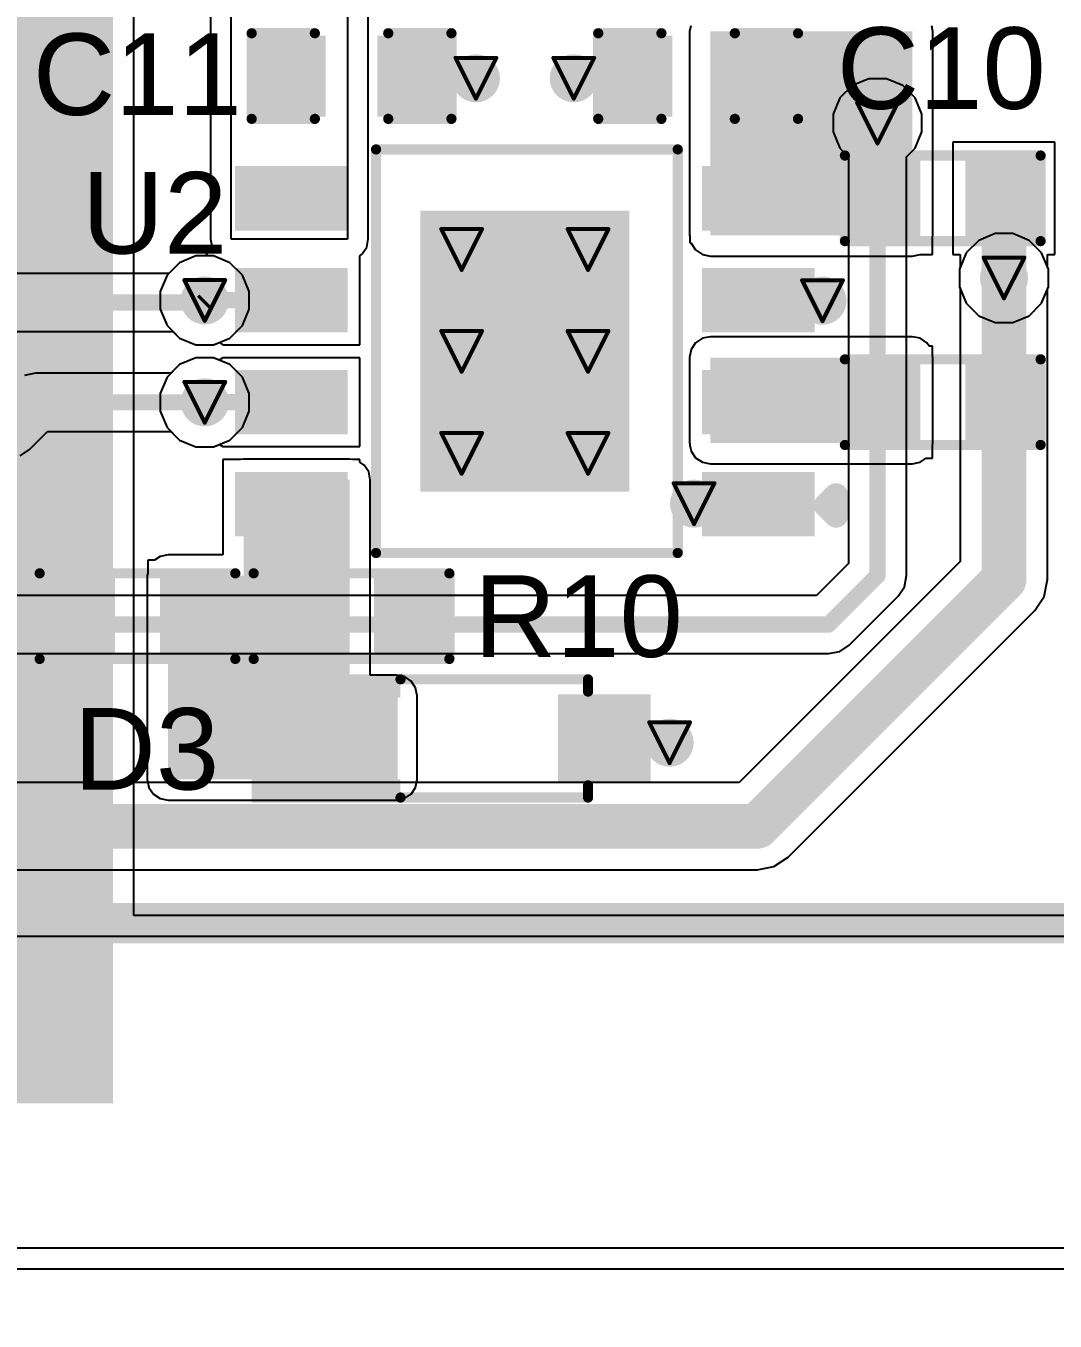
# Model space of a CAD drawing. Header units: inches. Extents: x -89 to 406, y -87 to 102.
# Drawn here: x -18.81 to -5.99, y -59.76 to -43.62 of the extents above; entities that cross this region are included whole.
import ezdxf

# ---------------------------------------------------------------- set-up
doc = ezdxf.new("R2010")
doc.units = ezdxf.units.IN
for name, color, linetype in [('Board_Outline', 56, 'Continuous'), ('Bottom Layer', 5, 'Continuous'), ('Drill Drawing', 1, 'Continuous'), ('Top Layer', 1, 'Continuous'), ('Top Overlay', 2, 'Continuous'), ('Top Paste', 8, 'Continuous'), ('Top Solder', 216, 'Continuous'), ('Via Holes', 16, 'Continuous')]:
    doc.layers.add(name, color=color, linetype=linetype)
doc.styles.add('Arial', font='', dxfattribs={"height": 0.2})
doc.styles.get('Arial').set_extended_font_data('Arial')

msp = doc.modelspace()

# ---------------------------------------------------------------- hatches: boundary and pattern name
at = {"layer": 'Bottom Layer'}
h = msp.add_hatch(color=5, dxfattribs=at)
edge = h.paths.add_edge_path()
edge.add_arc((-13.208, -44.2722), 0.2999994, 0, 360)
h = msp.add_hatch(color=5, dxfattribs=at)
edge = h.paths.add_edge_path()
edge.add_arc((-11.9888, -44.2722), 0.2999994, 0, 360)
h = msp.add_hatch(color=5, dxfattribs=at)
edge = h.paths.add_edge_path()
edge.add_arc((-8.2042, -44.831), 0.2999994, 0, 360)
h = msp.add_hatch(color=5, dxfattribs=at)
edge = h.paths.add_edge_path()
edge.add_arc((-13.3858, -46.4058), 0.2999994, 0, 360)
h = msp.add_hatch(color=5, dxfattribs=at)
edge = h.paths.add_edge_path()
edge.add_arc((-11.811, -46.4058), 0.2999994, 0, 360)
h = msp.add_hatch(color=5, dxfattribs=at)
edge = h.paths.add_edge_path()
edge.add_arc((-6.6294, -46.76139999999999), 0.2999994, 0, 360)
h = msp.add_hatch(color=5, dxfattribs=at)
edge = h.paths.add_edge_path()
edge.add_arc((-16.5862, -47.0408), 0.2999994, 0, 360)
h = msp.add_hatch(color=5, dxfattribs=at)
edge = h.paths.add_edge_path()
edge.add_arc((-8.889999999999999, -47.0432003), 0.2999994, 0, 360)
h = msp.add_hatch(color=5, dxfattribs=at)
edge = h.paths.add_edge_path()
edge.add_arc((-13.3858, -47.6758), 0.2999994, 0, 360)
h = msp.add_hatch(color=5, dxfattribs=at)
edge = h.paths.add_edge_path()
edge.add_arc((-11.811, -47.6758), 0.2999994, 0, 360)
h = msp.add_hatch(color=5, dxfattribs=at)
edge = h.paths.add_edge_path()
edge.add_arc((-16.5862, -48.31079999999999), 0.2999994, 0, 360)
h = msp.add_hatch(color=5, dxfattribs=at)
edge = h.paths.add_edge_path()
edge.add_arc((-13.3858, -48.9458), 0.2999994, 0, 360)
h = msp.add_hatch(color=5, dxfattribs=at)
edge = h.paths.add_edge_path()
edge.add_arc((-11.811, -48.9458), 0.2999994, 0, 360)
h = msp.add_hatch(color=5, dxfattribs=at)
edge = h.paths.add_edge_path()
edge.add_arc((-10.48979868, -49.5735991), 0.2999994, 0, 360)
h = msp.add_hatch(color=5, dxfattribs=at)
edge = h.paths.add_edge_path()
edge.add_arc((-10.795, -52.5526), 0.2999994, 0, 360)
at = {"layer": 'Top Layer'}
for points in [[(-20.0406, -57.04839999999999), (-17.7292, -57.04839999999999), (-17.7292, -38.78579999999999), (-20.0406, -38.78579999999999)], [(-10.287, -46.228), (-7.772399999999999, -46.228), (-7.772399999999999, -43.688), (-10.287, -43.688)], [(-15.9004, -44.68889969999999), (-15.9004, -43.7998997), (-15.1384, -43.7998997), (-15.1384, -44.68889969999999)], [(-14.3764, -44.68889969999999), (-14.3764, -43.7998997), (-13.6144, -43.7998997), (-13.6144, -44.68889969999999)], [(-10.8204, -43.7998997), (-10.8204, -44.68889969999999), (-11.5824, -44.68889969999999), (-11.5824, -43.7998997)], [(-9.296399999999998, -43.7998997), (-9.296399999999998, -44.68889969999999), (-10.0584, -44.68889969999999), (-10.0584, -43.7998997)], [(-8.5344, -46.21289969999999), (-8.5344, -45.3238997), (-7.772399999999999, -45.3238997), (-7.772399999999999, -46.21289969999999)], [(-7.010400000000001, -46.21289969999999), (-7.010400000000001, -45.3238997), (-6.248399999999999, -45.3238997), (-6.248399999999999, -46.21289969999999)], [(-14.90690059, -46.06839909999999), (-16.10690073, -46.06839909999999), (-16.10690073, -45.4684003), (-14.90690059, -45.4684003)], [(-9.08989927, -46.06839909999999), (-10.28989941, -46.06839909999999), (-10.28989941, -45.4684003), (-9.08989927, -45.4684003)], [(-11.39839986, -49.32340021), (-13.79840014, -49.32340021), (-13.79840014, -46.02339919), (-11.39839986, -46.02339919)], [(-14.90690059, -47.3383991), (-16.10690073, -47.3383991), (-16.10690073, -46.7384003), (-14.90690059, -46.7384003)], [(-9.08989927, -47.3383991), (-10.28989941, -47.3383991), (-10.28989941, -46.7384003), (-9.08989927, -46.7384003)], [(-10.287, -48.8188), (-7.772399999999999, -48.8188), (-7.772399999999999, -47.752), (-10.287, -47.752)], [(-8.5344, -48.7528997), (-8.5344, -47.8638997), (-7.772399999999999, -47.8638997), (-7.772399999999999, -48.7528997)], [(-7.010400000000001, -48.7528997), (-7.010400000000001, -47.8638997), (-6.248399999999999, -47.8638997), (-6.248399999999999, -48.7528997)], [(-14.90690059, -48.6083991), (-16.10690073, -48.6083991), (-16.10690073, -48.0084003), (-14.90690059, -48.0084003)], [(-9.08989927, -48.6083991), (-10.28989941, -48.6083991), (-10.28989941, -48.0084003), (-9.08989927, -48.0084003)], [(-14.90690059, -49.8783991), (-16.10690073, -49.8783991), (-16.10690073, -49.2784003), (-14.90690059, -49.2784003)], [(-16.1036, -53.0098), (-14.7828, -53.0098), (-14.7828, -49.276), (-16.1036, -49.276)], [(-9.08989927, -49.8783991), (-10.28989941, -49.8783991), (-10.28989941, -49.2784003), (-9.08989927, -49.2784003)], [(-17.0434, -53.0098), (-14.7828, -53.0098), (-14.7828, -50.4698), (-17.0434, -50.4698)], [(-17.8054, -50.5308997), (-17.8054, -51.41989969999999), (-18.5674, -51.41989969999999), (-18.5674, -50.5308997)], [(-16.2814, -50.5308997), (-16.2814, -51.41989969999999), (-17.0434, -51.41989969999999), (-17.0434, -50.5308997)], [(-15.9004, -51.41989969999999), (-15.9004, -50.5308997), (-15.1384, -50.5308997), (-15.1384, -51.41989969999999)], [(-14.3764, -51.41989969999999), (-14.3764, -50.5308997), (-13.6144, -50.5308997), (-13.6144, -51.41989969999999)], [(-17.0434, -53.0098), (-14.1986, -53.0098), (-14.1986, -51.9684), (-17.0434, -51.9684)], [(-15.23240032, -52.94940007), (-15.23240032, -52.04939933), (-14.28239968, -52.04939933), (-14.28239968, -52.94940007)], [(-12.082399, -52.94940007), (-12.082399, -52.04939933), (-11.13239836, -52.04939933), (-11.13239836, -52.94940007)]]:
    msp.add_hatch(color=1, dxfattribs=at).paths.add_polyline_path(points)
h = msp.add_hatch(color=1, dxfattribs=at)
edge = h.paths.add_edge_path()
edge.add_arc((-13.208, -44.2722), 0.2999994, 0, 360)
h = msp.add_hatch(color=1, dxfattribs=at)
edge = h.paths.add_edge_path()
edge.add_arc((-11.9888, -44.2722), 0.2999994, 0, 360)
h = msp.add_hatch(color=1, dxfattribs=at)
edge = h.paths.add_edge_path()
edge.add_arc((-8.2042, -44.831), 0.2999994, 0, 360)
h = msp.add_hatch(color=1, dxfattribs=at)
edge = h.paths.add_edge_path()
edge.add_arc((-13.3858, -46.4058), 0.2999994, 0, 360)
h = msp.add_hatch(color=1, dxfattribs=at)
edge = h.paths.add_edge_path()
edge.add_arc((-11.811, -46.4058), 0.2999994, 0, 360)
h = msp.add_hatch(color=1, dxfattribs=at)
edge = h.paths.add_edge_path()
edge.add_arc((-6.6294, -46.76139999999999), 0.2999994, 0, 360)
h = msp.add_hatch(color=1, dxfattribs=at)
edge = h.paths.add_edge_path()
edge.add_arc((-16.5862, -47.0408), 0.2999994, 0, 360)
h = msp.add_hatch(color=1, dxfattribs=at)
edge = h.paths.add_edge_path()
edge.add_arc((-8.889999999999999, -47.0432003), 0.2999994, 0, 360)
h = msp.add_hatch(color=1, dxfattribs=at)
edge = h.paths.add_edge_path()
edge.add_arc((-13.3858, -47.6758), 0.2999994, 0, 360)
h = msp.add_hatch(color=1, dxfattribs=at)
edge = h.paths.add_edge_path()
edge.add_arc((-11.811, -47.6758), 0.2999994, 0, 360)
h = msp.add_hatch(color=1, dxfattribs=at)
edge = h.paths.add_edge_path()
edge.add_arc((-16.5862, -48.31079999999999), 0.2999994, 0, 360)
h = msp.add_hatch(color=1, dxfattribs=at)
edge = h.paths.add_edge_path()
edge.add_arc((-13.3858, -48.9458), 0.2999994, 0, 360)
h = msp.add_hatch(color=1, dxfattribs=at)
edge = h.paths.add_edge_path()
edge.add_arc((-11.811, -48.9458), 0.2999994, 0, 360)
h = msp.add_hatch(color=1, dxfattribs=at)
edge = h.paths.add_edge_path()
edge.add_arc((-10.48979868, -49.5735991), 0.2999994, 0, 360)
h = msp.add_hatch(color=1, dxfattribs=at)
edge = h.paths.add_edge_path()
edge.add_arc((-10.795, -52.5526), 0.2999994, 0, 360)
at = {"layer": 'Top Overlay'}
for points in [[(-14.1475841, -51.69940638), (-16.00177902, -51.69940638), (-16.00177902, -51.99140478), (-14.1475841, -51.99140478)], [(-15.30136132, -51.71202509999999), (-16.0009586, -51.71202509999999), (-16.0009586, -53.2868251), (-15.30136132, -53.2868251)], [(-14.1475841, -53.00738446), (-16.00177902, -53.00738446), (-16.00177902, -53.29938286), (-14.1475841, -53.29938286)]]:
    msp.add_hatch(color=2, dxfattribs=at).paths.add_polyline_path(points)
at = {"layer": 'Top Paste'}
for points in [[(-15.9004, -44.68889969999999), (-15.9004, -43.7998997), (-15.1384, -43.7998997), (-15.1384, -44.68889969999999)], [(-14.3764, -44.68889969999999), (-14.3764, -43.7998997), (-13.6144, -43.7998997), (-13.6144, -44.68889969999999)], [(-10.8204, -43.7998997), (-10.8204, -44.68889969999999), (-11.5824, -44.68889969999999), (-11.5824, -43.7998997)], [(-9.296399999999998, -43.7998997), (-9.296399999999998, -44.68889969999999), (-10.0584, -44.68889969999999), (-10.0584, -43.7998997)], [(-8.5344, -46.21289969999999), (-8.5344, -45.3238997), (-7.772399999999999, -45.3238997), (-7.772399999999999, -46.21289969999999)], [(-7.010400000000001, -46.21289969999999), (-7.010400000000001, -45.3238997), (-6.248399999999999, -45.3238997), (-6.248399999999999, -46.21289969999999)], [(-14.90690059, -46.06839909999999), (-16.10690073, -46.06839909999999), (-16.10690073, -45.4684003), (-14.90690059, -45.4684003)], [(-9.08989927, -46.06839909999999), (-10.28989941, -46.06839909999999), (-10.28989941, -45.4684003), (-9.08989927, -45.4684003)], [(-11.39839986, -49.32340021), (-13.79840014, -49.32340021), (-13.79840014, -46.02339919), (-11.39839986, -46.02339919)], [(-14.90690059, -47.3383991), (-16.10690073, -47.3383991), (-16.10690073, -46.7384003), (-14.90690059, -46.7384003)], [(-9.08989927, -47.3383991), (-10.28989941, -47.3383991), (-10.28989941, -46.7384003), (-9.08989927, -46.7384003)], [(-8.5344, -48.7528997), (-8.5344, -47.8638997), (-7.772399999999999, -47.8638997), (-7.772399999999999, -48.7528997)], [(-7.010400000000001, -48.7528997), (-7.010400000000001, -47.8638997), (-6.248399999999999, -47.8638997), (-6.248399999999999, -48.7528997)], [(-14.90690059, -48.6083991), (-16.10690073, -48.6083991), (-16.10690073, -48.0084003), (-14.90690059, -48.0084003)], [(-9.08989927, -48.6083991), (-10.28989941, -48.6083991), (-10.28989941, -48.0084003), (-9.08989927, -48.0084003)], [(-14.90690059, -49.8783991), (-16.10690073, -49.8783991), (-16.10690073, -49.2784003), (-14.90690059, -49.2784003)], [(-9.08989927, -49.8783991), (-10.28989941, -49.8783991), (-10.28989941, -49.2784003), (-9.08989927, -49.2784003)], [(-17.8054, -50.5308997), (-17.8054, -51.41989969999999), (-18.5674, -51.41989969999999), (-18.5674, -50.5308997)], [(-16.2814, -50.5308997), (-16.2814, -51.41989969999999), (-17.0434, -51.41989969999999), (-17.0434, -50.5308997)], [(-15.9004, -51.41989969999999), (-15.9004, -50.5308997), (-15.1384, -50.5308997), (-15.1384, -51.41989969999999)], [(-14.3764, -51.41989969999999), (-14.3764, -50.5308997), (-13.6144, -50.5308997), (-13.6144, -51.41989969999999)], [(-15.23240032, -52.94940007), (-15.23240032, -52.04939933), (-14.28239968, -52.04939933), (-14.28239968, -52.94940007)], [(-12.082399, -52.94940007), (-12.082399, -52.04939933), (-11.13239836, -52.04939933), (-11.13239836, -52.94940007)]]:
    msp.add_hatch(color=8, dxfattribs=at).paths.add_polyline_path(points)
at = {"layer": 'Top Solder'}
for points in [[(-15.96039988, -44.74889958), (-15.96039988, -43.73989982), (-15.07840012, -43.73989982), (-15.07840012, -44.74889958)], [(-14.43639988, -44.74889958), (-14.43639988, -43.73989982), (-13.55440012, -43.73989982), (-13.55440012, -44.74889958)], [(-10.76040012, -43.73989982), (-10.76040012, -44.74889958), (-11.64239988, -44.74889958), (-11.64239988, -43.73989982)], [(-9.236400119999999, -43.73989982), (-9.236400119999999, -44.74889958), (-10.11839988, -44.74889958), (-10.11839988, -43.73989982)], [(-8.636000000000001, -46.3144997), (-8.636000000000001, -45.2222997), (-7.670799999999999, -45.2222997), (-7.670799999999999, -46.3144997)], [(-7.112, -46.3144997), (-7.112, -45.2222997), (-6.1468, -45.2222997), (-6.1468, -46.3144997)], [(-14.80530059, -46.1699991), (-16.20850073, -46.1699991), (-16.20850073, -45.36680029999999), (-14.80530059, -45.36680029999999)], [(-8.988299269999999, -46.1699991), (-10.39149941, -46.1699991), (-10.39149941, -45.36680029999999), (-8.988299269999999, -45.36680029999999)], [(-11.29679986, -49.42500021), (-13.90000014, -49.42500021), (-13.90000014, -45.92179918999999), (-11.29679986, -45.92179918999999)], [(-14.80530059, -47.43999909999999), (-16.20850073, -47.43999909999999), (-16.20850073, -46.6368003), (-14.80530059, -46.6368003)], [(-8.988299269999999, -47.43999909999999), (-10.39149941, -47.43999909999999), (-10.39149941, -46.6368003), (-8.988299269999999, -46.6368003)], [(-8.636000000000001, -48.8544997), (-8.636000000000001, -47.76229969999999), (-7.670799999999999, -47.76229969999999), (-7.670799999999999, -48.8544997)], [(-7.112, -48.8544997), (-7.112, -47.76229969999999), (-6.1468, -47.76229969999999), (-6.1468, -48.8544997)], [(-14.80530059, -48.7099991), (-16.20850073, -48.7099991), (-16.20850073, -47.9068003), (-14.80530059, -47.9068003)], [(-8.988299269999999, -48.7099991), (-10.39149941, -48.7099991), (-10.39149941, -47.9068003), (-8.988299269999999, -47.9068003)], [(-14.80530059, -49.9799991), (-16.20850073, -49.9799991), (-16.20850073, -49.1768003), (-14.80530059, -49.1768003)], [(-8.988299269999999, -49.9799991), (-10.39149941, -49.9799991), (-10.39149941, -49.1768003), (-8.988299269999999, -49.1768003)], [(-17.7038, -50.42929969999999), (-17.7038, -51.52149969999999), (-18.669, -51.52149969999999), (-18.669, -50.42929969999999)], [(-16.1798, -50.42929969999999), (-16.1798, -51.52149969999999), (-17.145, -51.52149969999999), (-17.145, -50.42929969999999)], [(-16.002, -51.52149969999999), (-16.002, -50.42929969999999), (-15.0368, -50.42929969999999), (-15.0368, -51.52149969999999)], [(-14.478, -51.52149969999999), (-14.478, -50.42929969999999), (-13.5128, -50.42929969999999), (-13.5128, -51.52149969999999)], [(-15.33400032, -53.05100007), (-15.33400032, -51.94779933), (-14.18079968, -51.94779933), (-14.18079968, -53.05100007)], [(-12.183999, -53.05100007), (-12.183999, -51.94779933), (-11.03079836, -51.94779933), (-11.03079836, -53.05100007)]]:
    msp.add_hatch(color=216, dxfattribs=at).paths.add_polyline_path(points)
at = {"layer": 'Via Holes'}
h = msp.add_hatch(color=7, dxfattribs=at)
edge = h.paths.add_edge_path()
edge.add_arc((-13.208, -44.2722), 0.1499997, 0, 360)
h = msp.add_hatch(color=7, dxfattribs=at)
edge = h.paths.add_edge_path()
edge.add_arc((-11.9888, -44.2722), 0.1499997, 0, 360)
h = msp.add_hatch(color=7, dxfattribs=at)
edge = h.paths.add_edge_path()
edge.add_arc((-8.2042, -44.831), 0.1499997, 0, 360)
h = msp.add_hatch(color=7, dxfattribs=at)
edge = h.paths.add_edge_path()
edge.add_arc((-13.3858, -46.4058), 0.1499997, 0, 360)
h = msp.add_hatch(color=7, dxfattribs=at)
edge = h.paths.add_edge_path()
edge.add_arc((-11.811, -46.4058), 0.1499997, 0, 360)
h = msp.add_hatch(color=7, dxfattribs=at)
edge = h.paths.add_edge_path()
edge.add_arc((-6.6294, -46.76139999999999), 0.1499997, 0, 360)
h = msp.add_hatch(color=7, dxfattribs=at)
edge = h.paths.add_edge_path()
edge.add_arc((-16.5862, -47.0408), 0.1499997, 0, 360)
h = msp.add_hatch(color=7, dxfattribs=at)
edge = h.paths.add_edge_path()
edge.add_arc((-8.889999999999999, -47.0432003), 0.1499997, 0, 360)
h = msp.add_hatch(color=7, dxfattribs=at)
edge = h.paths.add_edge_path()
edge.add_arc((-13.3858, -47.6758), 0.1499997, 0, 360)
h = msp.add_hatch(color=7, dxfattribs=at)
edge = h.paths.add_edge_path()
edge.add_arc((-11.811, -47.6758), 0.1499997, 0, 360)
h = msp.add_hatch(color=7, dxfattribs=at)
edge = h.paths.add_edge_path()
edge.add_arc((-16.5862, -48.31079999999999), 0.1499997, 0, 360)
h = msp.add_hatch(color=7, dxfattribs=at)
edge = h.paths.add_edge_path()
edge.add_arc((-13.3858, -48.9458), 0.1499997, 0, 360)
h = msp.add_hatch(color=7, dxfattribs=at)
edge = h.paths.add_edge_path()
edge.add_arc((-11.811, -48.9458), 0.1499997, 0, 360)
h = msp.add_hatch(color=7, dxfattribs=at)
edge = h.paths.add_edge_path()
edge.add_arc((-10.48979868, -49.5735991), 0.1499997, 0, 360)
h = msp.add_hatch(color=7, dxfattribs=at)
edge = h.paths.add_edge_path()
edge.add_arc((-10.795, -52.5526), 0.1499997, 0, 360)

# ---------------------------------------------------------------- linework, layer by layer
at = {"layer": 'Board_Outline', "const_width": 0.254}
msp.add_lwpolyline([(87.3125, 0, 1), (-87.3125, 0, 1)], format="xyb", close=True, dxfattribs=at)
at = {"layer": 'Bottom Layer'}
for p, q in [((-8.51801446, -44.3613413), (-8.673858699999998, -44.51718554)), ((-8.3143979, -44.2770006), (-8.51801446, -44.3613413)), ((-8.094002099999999, -44.2770006), (-8.3143979, -44.2770006)), ((-7.89038554, -44.3613413), (-8.094002099999999, -44.2770006)), ((-7.734541299999999, -44.51718554), (-7.89038554, -44.3613413)), ((-8.673858699999998, -44.51718554), (-8.758199399999999, -44.7208021)), ((-7.650200599999999, -44.7208021), (-7.734541299999999, -44.51718554)), ((-8.758199399999999, -44.7208021), (-8.758199399999999, -44.9411979)), ((-7.650200599999999, -44.9411979), (-7.650200599999999, -44.7208021)), ((-8.758199399999999, -44.9411979), (-8.673858699999998, -45.14481446)), ((-7.734541299999999, -45.14481446), (-7.650200599999999, -44.9411979)), ((-8.673858699999998, -45.14481446), (-8.566767220000001, -45.25190594)), ((-7.841632779999999, -45.25190594), (-7.734541299999999, -45.14481446)), ((-8.566767220000001, -45.25190594), (-8.566767220000001, -50.31961996)), ((-7.841632779999999, -50.4698), (-7.841632779999999, -45.25190594)), ((-6.94321446, -46.2917413), (-7.099058699999999, -46.44758554)), ((-6.739597899999999, -46.20740059999999), (-6.94321446, -46.2917413)), ((-6.519202099999999, -46.20740059999999), (-6.739597899999999, -46.20740059999999)), ((-6.31558554, -46.2917413), (-6.519202099999999, -46.20740059999999)), ((-6.159741299999999, -46.44758554), (-6.31558554, -46.2917413)), ((-16.6963979, -46.4868006), (-16.90001446, -46.57114129999999)), ((-16.4760021, -46.4868006), (-16.6963979, -46.4868006)), ((-16.27238554, -46.57114129999999), (-16.4760021, -46.4868006)), ((-7.099058699999999, -46.44758554), (-7.183399399999999, -46.6512021)), ((-6.0754006, -46.6512021), (-6.159741299999999, -46.44758554)), ((-16.90001446, -46.57114129999999), (-17.03250594, -46.70363277999999)), ((-16.1165413, -46.72698554), (-16.27238554, -46.57114129999999)), ((-17.03250594, -46.70363277999999), (-22.03269406, -46.70363277999999)), ((-16.0322006, -46.9306021), (-16.1165413, -46.72698554)), ((-7.183399399999999, -46.6512021), (-7.183399399999999, -46.8715979)), ((-6.0754006, -46.8715979), (-6.0754006, -46.6512021)), ((-16.0322006, -47.15099789999999), (-16.0322006, -46.9306021)), ((-7.183399399999999, -46.8715979), (-7.173249559999999, -46.89610128)), ((-7.173249559999999, -46.89610128), (-7.173249559999999, -50.29532993999999)), ((-6.08555044, -46.89610128), (-6.0754006, -46.8715979)), ((-6.08555044, -50.5206), (-6.08555044, -46.89610128)), ((-16.1165413, -47.35461445999999), (-16.0322006, -47.15099789999999)), ((-22.03269406, -47.42876722), (-16.98170594, -47.42876722)), ((-16.98170594, -47.42876722), (-16.90001446, -47.5104587)), ((-16.27238554, -47.5104587), (-16.1165413, -47.35461445999999)), ((-16.90001446, -47.5104587), (-16.6963979, -47.59479939999999)), ((-16.6963979, -47.59479939999999), (-16.4760021, -47.59479939999999)), ((-16.4760021, -47.59479939999999), (-16.27238554, -47.5104587)), ((-16.6963979, -47.7568006), (-16.90001446, -47.8411413)), ((-16.4760021, -47.7568006), (-16.6963979, -47.7568006)), ((-16.27238554, -47.8411413), (-16.4760021, -47.7568006)), ((-16.90001446, -47.8411413), (-17.00710594, -47.94823278)), ((-16.1165413, -47.99698554), (-16.27238554, -47.8411413)), ((-18.6944, -47.94823024), (-18.8331475, -47.97583242)), ((-18.6943873, -47.94823278), (-18.6944, -47.94823024)), ((-17.00710594, -47.94823278), (-18.6943873, -47.94823278)), ((-16.0322006, -48.2006021), (-16.1165413, -47.99698554)), ((-16.0322006, -48.4209979), (-16.0322006, -48.2006021)), ((-16.1165413, -48.62461446), (-16.0322006, -48.4209979)), ((-18.7682251, -48.8973749), (-18.54421996, -48.67336722)), ((-18.54421996, -48.67336722), (-17.00710594, -48.67336722)), ((-17.00710594, -48.67336722), (-16.90001446, -48.7804587)), ((-16.27238554, -48.7804587), (-16.1165413, -48.62461446)), ((-18.8858525, -48.97596758), (-18.7682251, -48.8973749)), ((-16.90001446, -48.7804587), (-16.6963979, -48.8647994)), ((-16.6963979, -48.8647994), (-16.4760021, -48.8647994)), ((-16.4760021, -48.8647994), (-16.27238554, -48.7804587)), ((-7.173249559999999, -50.29532993999999), (-9.928067519999999, -53.05015044)), ((-8.566767220000001, -50.31961996), (-8.96398258, -50.71683278)), ((-7.869232419999999, -50.60855004), (-7.841632779999999, -50.4698)), ((-6.12694736, -50.72872252), (-6.08555044, -50.5206)), ((-7.947825099999999, -50.7261749), (-7.869232419999999, -50.60855004)), ((-8.96398258, -50.71683278), (-23.60749406, -50.71683278)), ((-8.5574251, -51.3357749), (-7.947832719999999, -50.72617998)), ((-7.947832719999999, -50.72617998), (-7.947825099999999, -50.7261749)), ((-6.244841459999999, -50.90516108), (-6.12694736, -50.72872252)), ((-9.31824146, -53.97855853999999), (-6.244841459999999, -50.90516108)), ((-23.60749406, -51.44196722), (-8.8138127, -51.44196722)), ((-8.8138127, -51.44196722), (-8.813799999999999, -51.44196975999999)), ((-8.813799999999999, -51.44196975999999), (-8.6750525, -51.41436758)), ((-8.6750525, -51.41436758), (-8.5574251, -51.3357749)), ((-9.928067519999999, -53.05015044), (-31.75333248, -53.05015044)), ((-9.494677479999998, -54.09645264), (-9.31824146, -53.97855853999999)), ((-31.9786, -54.13784956), (-9.7028, -54.13784956)), ((-9.7028, -54.13784956), (-9.494677479999998, -54.09645264))]:
    msp.add_line(p, q, dxfattribs=at)
for points, const_width in [([(-8.2042, -50.4698), (-8.2042, -44.831)], 0.2032), ([(-6.6294, -50.5206), (-6.6294, -46.76139999999999)], 0.5588), ([(-22.4536, -47.06619999999999), (-16.6116, -47.06619999999999)], 0.2032), ([(-16.6116, -47.06619999999999), (-16.5862, -47.0408)], 0.2032), ([(-19.0246, -48.641), (-18.6944, -48.31079999999999)], 0.2032), ([(-18.6944, -48.31079999999999), (-16.5862, -48.31079999999999)], 0.2032), ([(-9.7028, -53.59399999999999), (-6.6294, -50.5206)], 0.5588), ([(-8.813799999999999, -51.0794), (-8.2042, -50.4698)], 0.2032), ([(-24.0284, -51.0794), (-8.813799999999999, -51.0794)], 0.2032), ([(-31.9786, -53.59399999999999), (-9.7028, -53.59399999999999)], 0.5588)]:
    msp.add_lwpolyline(points, dxfattribs=dict(at, const_width=const_width))
for points, const_width in [([(-8.254999999999999, -44.831, 1), (-8.1534, -44.831, 1)], 0.1016), ([(-6.7691, -46.76139999999999, 1), (-6.4897, -46.76139999999999, 1)], 0.2794), ([(-16.6624, -47.06619999999999, 1), (-16.5608, -47.06619999999999, 1)], 0.1016), ([(-16.6624, -47.06619999999999, 1), (-16.5608, -47.06619999999999, 1)], 0.1016), ([(-16.637, -47.0408, 1), (-16.5354, -47.0408, 1)], 0.1016), ([(-18.7452, -48.31079999999999, 1), (-18.6436, -48.31079999999999, 1)], 0.1016), ([(-18.7452, -48.31079999999999, 1), (-18.6436, -48.31079999999999, 1)], 0.1016), ([(-16.637, -48.31079999999999, 1), (-16.5354, -48.31079999999999, 1)], 0.1016), ([(-6.7691, -50.5206, 1), (-6.4897, -50.5206, 1)], 0.2794), ([(-6.7691, -50.5206, 1), (-6.4897, -50.5206, 1)], 0.2794), ([(-8.254999999999999, -50.4698, 1), (-8.1534, -50.4698, 1)], 0.1016), ([(-8.254999999999999, -50.4698, 1), (-8.1534, -50.4698, 1)], 0.1016), ([(-8.8646, -51.0794, 1), (-8.762999999999998, -51.0794, 1)], 0.1016), ([(-8.8646, -51.0794, 1), (-8.762999999999998, -51.0794, 1)], 0.1016), ([(-9.8425, -53.59399999999999, 1), (-9.5631, -53.59399999999999, 1)], 0.2794), ([(-9.8425, -53.59399999999999, 1), (-9.5631, -53.59399999999999, 1)], 0.2794)]:
    msp.add_lwpolyline(points, format="xyb", close=True, dxfattribs=dict(at, const_width=const_width))
at = {"layer": 'Drill Drawing', "const_width": 0.0508}
for points in [[(-13.462, -44.0182), (-12.954, -44.0182)], [(-13.462, -44.0182), (-13.208, -44.5262)], [(-13.208, -44.5262), (-12.954, -44.0182)], [(-12.2428, -44.0182), (-11.7348, -44.0182)], [(-12.2428, -44.0182), (-11.9888, -44.5262)], [(-11.9888, -44.5262), (-11.7348, -44.0182)], [(-8.4582, -44.577), (-7.9502, -44.577)], [(-8.4582, -44.577), (-8.2042, -45.08499999999999)], [(-8.2042, -45.08499999999999), (-7.9502, -44.577)], [(-13.6398, -46.15179999999999), (-13.1318, -46.15179999999999)], [(-13.6398, -46.15179999999999), (-13.3858, -46.6598)], [(-13.3858, -46.6598), (-13.1318, -46.15179999999999)], [(-12.065, -46.15179999999999), (-11.557, -46.15179999999999)], [(-12.065, -46.15179999999999), (-11.811, -46.6598)], [(-11.811, -46.6598), (-11.557, -46.15179999999999)], [(-6.8834, -46.5074), (-6.3754, -46.5074)], [(-6.8834, -46.5074), (-6.6294, -47.0154)], [(-6.6294, -47.0154), (-6.3754, -46.5074)], [(-16.8402, -46.7868), (-16.3322, -46.7868)], [(-16.8402, -46.7868), (-16.5862, -47.2948)], [(-16.5862, -47.2948), (-16.3322, -46.7868)], [(-9.143999999999998, -46.7892003), (-8.636000000000001, -46.7892003)], [(-9.143999999999998, -46.7892003), (-8.889999999999999, -47.2972003)], [(-8.889999999999999, -47.2972003), (-8.636000000000001, -46.7892003)], [(-13.6398, -47.4218), (-13.1318, -47.4218)], [(-13.6398, -47.4218), (-13.3858, -47.9298)], [(-13.3858, -47.9298), (-13.1318, -47.4218)], [(-12.065, -47.4218), (-11.557, -47.4218)], [(-12.065, -47.4218), (-11.811, -47.9298)], [(-11.811, -47.9298), (-11.557, -47.4218)], [(-16.8402, -48.0568), (-16.3322, -48.0568)], [(-16.8402, -48.0568), (-16.5862, -48.5648)], [(-16.5862, -48.5648), (-16.3322, -48.0568)], [(-13.6398, -48.6918), (-13.1318, -48.6918)], [(-13.6398, -48.6918), (-13.3858, -49.1998)], [(-13.3858, -49.1998), (-13.1318, -48.6918)], [(-12.065, -48.6918), (-11.557, -48.6918)], [(-12.065, -48.6918), (-11.811, -49.1998)], [(-11.811, -49.1998), (-11.557, -48.6918)], [(-10.74379868, -49.3195991), (-10.23579868, -49.3195991)], [(-10.74379868, -49.3195991), (-10.48979868, -49.8275991)], [(-10.48979868, -49.8275991), (-10.23579868, -49.3195991)], [(-11.049, -52.2986), (-10.541, -52.2986)], [(-11.049, -52.2986), (-10.795, -52.8066)], [(-10.795, -52.8066), (-10.541, -52.2986)]]:
    msp.add_lwpolyline(points, dxfattribs=at)
at = {"layer": 'Drill Drawing', "const_width": 0.0254}
for points in [[(-13.4747, -44.0182, 1), (-13.4493, -44.0182, 1)], [(-13.4747, -44.0182, 1), (-13.4493, -44.0182, 1)], [(-12.9667, -44.0182, 1), (-12.9413, -44.0182, 1)], [(-12.9667, -44.0182, 1), (-12.9413, -44.0182, 1)], [(-12.2555, -44.0182, 1), (-12.2301, -44.0182, 1)], [(-12.2555, -44.0182, 1), (-12.2301, -44.0182, 1)], [(-11.7475, -44.0182, 1), (-11.7221, -44.0182, 1)], [(-11.7475, -44.0182, 1), (-11.7221, -44.0182, 1)], [(-13.2207, -44.5262, 1), (-13.1953, -44.5262, 1)], [(-13.2207, -44.5262, 1), (-13.1953, -44.5262, 1)], [(-12.0015, -44.5262, 1), (-11.9761, -44.5262, 1)], [(-12.0015, -44.5262, 1), (-11.9761, -44.5262, 1)], [(-8.4709, -44.577, 1), (-8.4455, -44.577, 1)], [(-8.4709, -44.577, 1), (-8.4455, -44.577, 1)], [(-7.962899999999999, -44.577, 1), (-7.9375, -44.577, 1)], [(-7.962899999999999, -44.577, 1), (-7.9375, -44.577, 1)], [(-8.216899999999999, -45.08499999999999, 1), (-8.1915, -45.08499999999999, 1)], [(-8.216899999999999, -45.08499999999999, 1), (-8.1915, -45.08499999999999, 1)], [(-13.6525, -46.15179999999999, 1), (-13.6271, -46.15179999999999, 1)], [(-13.6525, -46.15179999999999, 1), (-13.6271, -46.15179999999999, 1)], [(-13.1445, -46.15179999999999, 1), (-13.1191, -46.15179999999999, 1)], [(-13.1445, -46.15179999999999, 1), (-13.1191, -46.15179999999999, 1)], [(-12.0777, -46.15179999999999, 1), (-12.0523, -46.15179999999999, 1)], [(-12.0777, -46.15179999999999, 1), (-12.0523, -46.15179999999999, 1)], [(-11.5697, -46.15179999999999, 1), (-11.5443, -46.15179999999999, 1)], [(-11.5697, -46.15179999999999, 1), (-11.5443, -46.15179999999999, 1)], [(-6.8961, -46.5074, 1), (-6.8707, -46.5074, 1)], [(-6.8961, -46.5074, 1), (-6.8707, -46.5074, 1)], [(-6.3881, -46.5074, 1), (-6.362699999999999, -46.5074, 1)], [(-6.3881, -46.5074, 1), (-6.362699999999999, -46.5074, 1)], [(-13.3985, -46.6598, 1), (-13.3731, -46.6598, 1)], [(-13.3985, -46.6598, 1), (-13.3731, -46.6598, 1)], [(-11.8237, -46.6598, 1), (-11.7983, -46.6598, 1)], [(-11.8237, -46.6598, 1), (-11.7983, -46.6598, 1)], [(-16.8529, -46.7868, 1), (-16.8275, -46.7868, 1)], [(-16.8529, -46.7868, 1), (-16.8275, -46.7868, 1)], [(-16.3449, -46.7868, 1), (-16.3195, -46.7868, 1)], [(-16.3449, -46.7868, 1), (-16.3195, -46.7868, 1)], [(-9.156699999999999, -46.7892003, 1), (-9.1313, -46.7892003, 1)], [(-9.156699999999999, -46.7892003, 1), (-9.1313, -46.7892003, 1)], [(-8.6487, -46.7892003, 1), (-8.6233, -46.7892003, 1)], [(-8.6487, -46.7892003, 1), (-8.6233, -46.7892003, 1)], [(-6.6421, -47.0154, 1), (-6.6167, -47.0154, 1)], [(-6.6421, -47.0154, 1), (-6.6167, -47.0154, 1)], [(-16.5989, -47.2948, 1), (-16.5735, -47.2948, 1)], [(-16.5989, -47.2948, 1), (-16.5735, -47.2948, 1)], [(-8.9027, -47.2972003, 1), (-8.877299999999998, -47.2972003, 1)], [(-8.9027, -47.2972003, 1), (-8.877299999999998, -47.2972003, 1)], [(-13.6525, -47.4218, 1), (-13.6271, -47.4218, 1)], [(-13.6525, -47.4218, 1), (-13.6271, -47.4218, 1)], [(-13.1445, -47.4218, 1), (-13.1191, -47.4218, 1)], [(-13.1445, -47.4218, 1), (-13.1191, -47.4218, 1)], [(-12.0777, -47.4218, 1), (-12.0523, -47.4218, 1)], [(-12.0777, -47.4218, 1), (-12.0523, -47.4218, 1)], [(-11.5697, -47.4218, 1), (-11.5443, -47.4218, 1)], [(-11.5697, -47.4218, 1), (-11.5443, -47.4218, 1)], [(-13.3985, -47.9298, 1), (-13.3731, -47.9298, 1)], [(-13.3985, -47.9298, 1), (-13.3731, -47.9298, 1)], [(-11.8237, -47.9298, 1), (-11.7983, -47.9298, 1)], [(-11.8237, -47.9298, 1), (-11.7983, -47.9298, 1)], [(-16.8529, -48.0568, 1), (-16.8275, -48.0568, 1)], [(-16.8529, -48.0568, 1), (-16.8275, -48.0568, 1)], [(-16.3449, -48.0568, 1), (-16.3195, -48.0568, 1)], [(-16.3449, -48.0568, 1), (-16.3195, -48.0568, 1)], [(-16.5989, -48.5648, 1), (-16.5735, -48.5648, 1)], [(-16.5989, -48.5648, 1), (-16.5735, -48.5648, 1)], [(-13.6525, -48.6918, 1), (-13.6271, -48.6918, 1)], [(-13.6525, -48.6918, 1), (-13.6271, -48.6918, 1)], [(-13.1445, -48.6918, 1), (-13.1191, -48.6918, 1)], [(-13.1445, -48.6918, 1), (-13.1191, -48.6918, 1)], [(-12.0777, -48.6918, 1), (-12.0523, -48.6918, 1)], [(-12.0777, -48.6918, 1), (-12.0523, -48.6918, 1)], [(-11.5697, -48.6918, 1), (-11.5443, -48.6918, 1)], [(-11.5697, -48.6918, 1), (-11.5443, -48.6918, 1)], [(-13.3985, -49.1998, 1), (-13.3731, -49.1998, 1)], [(-13.3985, -49.1998, 1), (-13.3731, -49.1998, 1)], [(-11.8237, -49.1998, 1), (-11.7983, -49.1998, 1)], [(-11.8237, -49.1998, 1), (-11.7983, -49.1998, 1)], [(-10.75649868, -49.3195991, 1), (-10.73109868, -49.3195991, 1)], [(-10.75649868, -49.3195991, 1), (-10.73109868, -49.3195991, 1)], [(-10.24849868, -49.3195991, 1), (-10.22309868, -49.3195991, 1)], [(-10.24849868, -49.3195991, 1), (-10.22309868, -49.3195991, 1)], [(-10.50249868, -49.8275991, 1), (-10.47709868, -49.8275991, 1)], [(-10.50249868, -49.8275991, 1), (-10.47709868, -49.8275991, 1)], [(-11.0617, -52.2986, 1), (-11.0363, -52.2986, 1)], [(-11.0617, -52.2986, 1), (-11.0363, -52.2986, 1)], [(-10.5537, -52.2986, 1), (-10.5283, -52.2986, 1)], [(-10.5537, -52.2986, 1), (-10.5283, -52.2986, 1)], [(-10.8077, -52.8066, 1), (-10.7823, -52.8066, 1)], [(-10.8077, -52.8066, 1), (-10.7823, -52.8066, 1)]]:
    msp.add_lwpolyline(points, format="xyb", close=True, dxfattribs=at)
at = {"layer": 'Top Layer'}
for p, q in [((-17.47022414, -54.70662414), (-17.47022414, -38.78579999999999)), ((-16.51497586, -41.86216418), (-16.51497586, -46.2788)), ((-16.256, -46.2788), (-16.256, -41.86216418)), ((-14.8082, -43.2308), (-14.8082, -46.2788)), ((-14.54922414, -46.2788), (-14.54922414, -43.48977585999999)), ((-10.53181028, -43.61677839999999), (-10.54597586, -43.688)), ((-10.54597586, -43.688), (-10.54597586, -46.228)), ((-7.51342414, -43.688), (-7.52758972, -43.61677839999999)), ((-7.51342414, -46.228), (-7.51342414, -43.688)), ((-5.9944, -45.0698997), (-7.264399999999999, -45.0698997)), ((-7.264399999999999, -45.0698997), (-7.264399999999999, -46.4668997)), ((-5.9944, -46.4668997), (-5.9944, -45.0698997)), ((-16.51497586, -46.2788), (-16.49886464, -46.35979806)), ((-14.8082, -46.2788), (-16.256, -46.2788)), ((-14.56893708, -46.37790572), (-14.54922414, -46.2788)), ((-10.54597586, -46.228), (-10.54389814, -46.23844448)), ((-10.54389814, -46.23844448), (-10.54389814, -46.3223991)), ((-10.54389814, -46.3223991), (-10.52720018, -46.3223991)), ((-10.52720018, -46.3223991), (-10.52626292, -46.32710572)), ((-7.518399999999999, -46.25301646), (-7.51342414, -46.228)), ((-7.518399999999999, -46.4668997), (-7.518399999999999, -46.25301646)), ((-16.6963979, -46.4868006), (-16.90001446, -46.57114129999999)), ((-16.57524498, -46.4868006), (-16.6963979, -46.4868006)), ((-16.51870712, -46.40982082), (-16.57524498, -46.4868006)), ((-16.49886464, -46.35979806), (-16.51870712, -46.40982082)), ((-14.65290186, -46.48440538), (-14.65289932, -46.48440284)), ((-14.65290186, -47.59239909999999), (-14.65290186, -46.48440538)), ((-14.65289932, -46.48440284), (-14.65289678, -46.48440284)), ((-14.65289678, -46.48440284), (-14.63507106, -46.47000104)), ((-14.63507106, -46.47000104), (-14.62507362, -46.46192638)), ((-14.62507362, -46.46192638), (-14.56893708, -46.37790572)), ((-10.52626292, -46.32710572), (-10.47012384, -46.41112383999999)), ((-10.47012384, -46.41112383999999), (-10.38610572, -46.46726292)), ((-10.38610572, -46.46726292), (-10.287, -46.48697586)), ((-10.287, -46.48697586), (-7.772399999999999, -46.48697586)), ((-7.772399999999999, -46.48697586), (-7.673294279999999, -46.46726292)), ((-7.673294279999999, -46.46726292), (-7.672750719999999, -46.4668997)), ((-7.672750719999999, -46.4668997), (-7.518399999999999, -46.4668997)), ((-7.264399999999999, -46.4668997), (-7.173249559999999, -46.4668997)), ((-7.173249559999999, -46.4668997), (-7.173249559999999, -46.62669872)), ((-6.08555044, -46.62669872), (-6.08555044, -46.4668997)), ((-6.08555044, -46.4668997), (-5.9944, -46.4668997)), ((-16.90001446, -46.57114129999999), (-17.0558587, -46.72698554)), ((-7.173249559999999, -46.62669872), (-7.183399399999999, -46.6512021)), ((-6.0754006, -46.6512021), (-6.08555044, -46.62669872)), ((-17.0558587, -46.72698554), (-17.1401994, -46.9306021)), ((-7.183399399999999, -46.6512021), (-7.183399399999999, -46.8715979)), ((-6.0754006, -46.8715979), (-6.0754006, -46.6512021)), ((-17.1401994, -46.9306021), (-17.1401994, -47.15099789999999)), ((-7.183399399999999, -46.8715979), (-7.099058699999999, -47.07521446)), ((-6.159741299999999, -47.07521446), (-6.0754006, -46.8715979)), ((-7.099058699999999, -47.07521446), (-6.94321446, -47.2310587)), ((-6.31558554, -47.2310587), (-6.159741299999999, -47.07521446)), ((-17.1401994, -47.15099789999999), (-17.0558587, -47.35461445999999)), ((-6.94321446, -47.2310587), (-6.739597899999999, -47.3153994)), ((-6.519202099999999, -47.3153994), (-6.31558554, -47.2310587)), ((-17.0558587, -47.35461445999999), (-16.90001446, -47.5104587)), ((-6.739597899999999, -47.3153994), (-6.519202099999999, -47.3153994)), ((-16.90001446, -47.5104587), (-16.6963979, -47.59479939999999)), ((-16.6963979, -47.59479939999999), (-16.4760021, -47.59479939999999)), ((-16.4760021, -47.59479939999999), (-16.40273072, -47.56444893999999)), ((-16.40273072, -47.56444893999999), (-16.36089946, -47.59240164)), ((-16.36089946, -47.59240164), (-16.36089946, -47.59239909999999)), ((-16.36089946, -47.59239909999999), (-14.65290186, -47.59239909999999)), ((-10.47012384, -47.56887615999999), (-10.52626292, -47.65289428)), ((-10.38610572, -47.51273708), (-10.47012384, -47.56887615999999)), ((-10.287, -47.49302414), (-10.38610572, -47.51273708)), ((-7.772399999999999, -47.49302414), (-10.287, -47.49302414)), ((-7.673294279999999, -47.51273708), (-7.772399999999999, -47.49302414)), ((-7.58927616, -47.56887615999999), (-7.673294279999999, -47.51273708)), ((-7.56186448, -47.60989969999999), (-7.58927616, -47.56887615999999)), ((-7.518399999999999, -47.60989969999999), (-7.56186448, -47.60989969999999)), ((-7.518399999999999, -47.72698354), (-7.518399999999999, -47.60989969999999)), ((-16.6963979, -47.7568006), (-16.90001446, -47.8411413)), ((-16.4760021, -47.7568006), (-16.6963979, -47.7568006)), ((-16.40716556, -47.7853121), (-16.4760021, -47.7568006)), ((-16.36089946, -47.75439776), (-16.40716556, -47.7853121)), ((-16.36089946, -47.7544003), (-16.36089946, -47.75439776)), ((-14.65290186, -47.7544003), (-16.36089946, -47.7544003)), ((-14.65290186, -48.8623991), (-14.65290186, -47.7544003)), ((-10.52626292, -47.65289428), (-10.54597586, -47.752)), ((-10.54597586, -47.752), (-10.54597586, -48.8188)), ((-7.51342414, -47.752), (-7.518399999999999, -47.72698354)), ((-7.51342414, -48.8188), (-7.51342414, -47.752)), ((-16.90001446, -47.8411413), (-17.0558587, -47.99698554)), ((-17.0558587, -47.99698554), (-17.1401994, -48.2006021)), ((-17.1401994, -48.2006021), (-17.1401994, -48.4209979)), ((-17.1401994, -48.4209979), (-17.0558587, -48.62461446)), ((-17.0558587, -48.62461446), (-16.90001446, -48.7804587)), ((-16.90001446, -48.7804587), (-16.6963979, -48.8647994)), ((-16.6963979, -48.8647994), (-16.4760021, -48.8647994)), ((-16.4760021, -48.8647994), (-16.40273072, -48.83444893999999)), ((-16.40273072, -48.83444893999999), (-16.36089946, -48.86240164)), ((-16.36089946, -48.86240164), (-16.36089946, -48.8623991)), ((-16.36089946, -48.8623991), (-14.65290186, -48.8623991)), ((-10.54597586, -48.8188), (-10.54389814, -48.82924448)), ((-10.54389814, -48.82924448), (-10.54389814, -48.8623991)), ((-10.54389814, -48.8623991), (-10.5373043, -48.8623991)), ((-10.5373043, -48.8623991), (-10.52626292, -48.91790572)), ((-7.518399999999999, -48.84381646), (-7.51342414, -48.8188)), ((-7.518399999999999, -49.0068997), (-7.518399999999999, -48.84381646)), ((-16.140684, -49.0244003), (-16.36089946, -49.0244003)), ((-16.36089946, -49.0244003), (-16.36089946, -49.26757228)), ((-16.1036, -49.01702414), (-16.140684, -49.0244003)), ((-14.7828, -49.01702414), (-16.1036, -49.01702414)), ((-14.745716, -49.0244003), (-14.7828, -49.01702414)), ((-14.65290186, -49.0244003), (-14.745716, -49.0244003)), ((-14.65290186, -49.05731108), (-14.65290186, -49.0244003)), ((-14.59967616, -49.09287616), (-14.65290186, -49.05731108)), ((-10.52626292, -48.91790572), (-10.47012384, -49.00192384)), ((-10.47012384, -49.00192384), (-10.38610572, -49.05806292)), ((-10.38610572, -49.05806292), (-10.287, -49.07777586)), ((-7.772399999999999, -49.07777586), (-7.673294279999999, -49.05806292)), ((-7.673294279999999, -49.05806292), (-7.59672344, -49.0068997)), ((-7.59672344, -49.0068997), (-7.518399999999999, -49.0068997)), ((-14.54353708, -49.17689428), (-14.59967616, -49.09287616)), ((-14.52382414, -49.276), (-14.54353708, -49.17689428)), ((-10.287, -49.07777586), (-7.772399999999999, -49.07777586)), ((-16.36089946, -49.26757228), (-16.36257586, -49.276)), ((-16.36257586, -49.276), (-16.36257586, -50.21082414)), ((-14.52382414, -50.4698), (-14.52382414, -49.276)), ((-17.21189344, -50.27689969999999), (-17.2974, -50.27689969999999)), ((-17.2974, -50.27689969999999), (-17.2974, -50.44478354)), ((-17.14250572, -50.23053708), (-17.21189344, -50.27689969999999)), ((-17.0434, -50.21082414), (-17.14250572, -50.23053708)), ((-16.36257586, -50.21082414), (-17.0434, -50.21082414)), ((-17.2974, -50.44478354), (-17.30237586, -50.4698)), ((-17.30237586, -50.4698), (-17.30237586, -51.9684)), ((-14.52382414, -51.70942414), (-14.52382414, -50.4698)), ((-14.1986, -51.70942414), (-14.52382414, -51.70942414)), ((-14.09949428, -51.72913707999999), (-14.1986, -51.70942414)), ((-14.01547616, -51.78527616), (-14.09949428, -51.72913707999999)), ((-13.95933708, -51.86929427999999), (-14.01547616, -51.78527616)), ((-17.30237586, -51.9684), (-17.30237586, -53.0098)), ((-13.93962414, -51.9684), (-13.95933708, -51.86929427999999)), ((-13.93962414, -53.0098), (-13.93962414, -51.9684)), ((-17.30237586, -53.0098), (-17.28266292, -53.10890572)), ((-13.95933708, -53.10890572), (-13.93962414, -53.0098)), ((-17.28266292, -53.10890572), (-17.22652384, -53.19292384)), ((-17.22652384, -53.19292384), (-17.14250572, -53.24906292)), ((-17.14250572, -53.24906292), (-17.0434, -53.26877586)), ((-14.1986, -53.26877586), (-14.09949428, -53.24906292)), ((-14.09949428, -53.24906292), (-14.03115304, -53.2033988)), ((-14.03115304, -53.2033988), (-14.02839968, -53.2033988)), ((-14.02839968, -53.20155984), (-14.01547616, -53.19292384)), ((-14.02839968, -53.2033988), (-14.02839968, -53.20155984)), ((-14.01547616, -53.19292384), (-13.95933708, -53.10890572)), ((-17.0434, -53.26877586), (-14.1986, -53.26877586)), ((36.79962414, -54.70662414), (-17.47022414, -54.70662414)), ((-20.0406, -54.9656), (37.0586, -54.9656)), ((43.26676386, -58.8518), (-20.01509586, -58.8518)), ((-20.01509586, -59.11077586), (43.26676386, -59.11077586))]:
    msp.add_line(p, q, dxfattribs=at)
for points, const_width in [([(-6.6294, -46.76139999999999), (-6.6294, -45.7683997)], 0.5588), ([(-16.5862, -47.0408), (-16.5837997, -47.0383997)], 0.2032), ([(-16.5837997, -47.0383997), (-15.50690066, -47.0383997)], 0.2032), ([(-16.5837997, -48.3083997), (-15.50690066, -48.3083997)], 0.2032)]:
    msp.add_lwpolyline(points, dxfattribs=dict(at, const_width=const_width))
for points, const_width in [([(-6.7691, -45.7683997, 1), (-6.4897, -45.7683997, 1)], 0.2794), ([(-6.7691, -46.76139999999999, 1), (-6.4897, -46.76139999999999, 1)], 0.2794), ([(-16.637, -47.0408, 1), (-16.5354, -47.0408, 1)], 0.1016), ([(-16.6345997, -47.0383997, 1), (-16.5329997, -47.0383997, 1)], 0.1016), ([(-16.6345997, -47.0383997, 1), (-16.5329997, -47.0383997, 1)], 0.1016), ([(-15.55770066, -47.0383997, 1), (-15.45610066, -47.0383997, 1)], 0.1016), ([(-16.6345997, -48.3083997, 1), (-16.5329997, -48.3083997, 1)], 0.1016), ([(-15.55770066, -48.3083997, 1), (-15.45610066, -48.3083997, 1)], 0.1016)]:
    msp.add_lwpolyline(points, format="xyb", close=True, dxfattribs=dict(at, const_width=const_width))
at = {"layer": 'Top Overlay'}
for points, const_width in [([(-16.002, -43.7109997), (-15.2146, -43.7109997)], 0.127), ([(-16.002, -44.7777997), (-16.002, -43.7109997)], 0.127), ([(-14.3002, -43.7109997), (-13.5128, -43.7109997)], 0.127), ([(-13.5128, -44.7777997), (-13.5128, -43.7109997)], 0.127), ([(-11.684, -43.7109997), (-10.8966, -43.7109997)], 0.127), ([(-11.684, -44.7777997), (-11.684, -43.7109997)], 0.127), ([(-9.9822, -43.7109997), (-9.194799999999999, -43.7109997)], 0.127), ([(-9.194799999999999, -44.7777997), (-9.194799999999999, -43.7109997)], 0.127), ([(-16.002, -44.7777997), (-15.2146, -44.7777997)], 0.127), ([(-14.3002, -44.7777997), (-13.5128, -44.7777997)], 0.127), ([(-11.684, -44.7777997), (-10.8966, -44.7777997)], 0.127), ([(-9.9822, -44.7777997), (-9.194799999999999, -44.7777997)], 0.127), ([(-14.4526, -45.1587997), (-10.6934, -45.1587997)], 0.127), ([(-14.4526, -50.1879997), (-14.4526, -45.1587997)], 0.127), ([(-10.6934, -50.1879997), (-10.6934, -45.1587997)], 0.127), ([(-8.6106, -46.3017997), (-8.6106, -45.2349997)], 0.127), ([(-8.6106, -45.2349997), (-6.172199999999999, -45.2349997)], 0.127), ([(-6.172199999999999, -46.3017997), (-6.172199999999999, -45.2349997)], 0.127), ([(-8.6106, -46.3017997), (-6.172199999999999, -46.3017997)], 0.127), ([(-8.6106, -48.8417997), (-8.6106, -47.7749997)], 0.127), ([(-8.6106, -47.7749997), (-6.172199999999999, -47.7749997)], 0.127), ([(-6.172199999999999, -48.8417997), (-6.172199999999999, -47.7749997)], 0.127), ([(-8.6106, -48.8417997), (-6.172199999999999, -48.8417997)], 0.127), ([(-8.84819922, -49.59580123999999), (-8.721199219999999, -49.46880124)], 0.2999994), ([(-8.721199219999999, -49.72280124), (-8.721199219999999, -49.46880124)], 0.2999994), ([(-8.84819922, -49.59580123999999), (-8.721199219999999, -49.72280124)], 0.2999994), ([(-14.4526, -50.1879997), (-10.6934, -50.1879997)], 0.127), ([(-18.6436, -50.4419997), (-16.2052, -50.4419997)], 0.127), ([(-18.6436, -51.5087997), (-18.6436, -50.4419997)], 0.127), ([(-16.2052, -51.5087997), (-16.2052, -50.4419997)], 0.127), ([(-15.9766, -51.5087997), (-15.9766, -50.4419997)], 0.127), ([(-15.9766, -50.4419997), (-13.5382, -50.4419997)], 0.127), ([(-13.5382, -51.5087997), (-13.5382, -50.4419997)], 0.127), ([(-18.6436, -51.5087997), (-16.2052, -51.5087997)], 0.127), ([(-15.9766, -51.5087997), (-13.5382, -51.5087997)], 0.127), ([(-14.14759934, -51.7627997), (-11.81079934, -51.7627997)], 0.127), ([(-11.81079934, -51.9151997), (-11.81079934, -51.7627997)], 0.127), ([(-11.81079934, -53.2359997), (-11.81079934, -53.08359969999999)], 0.127), ([(-14.14759934, -53.2359997), (-11.81079934, -53.2359997)], 0.127), ([(-38.49260018, -54.80159981999999), (38.50740076, -54.80159981999999)], 0.499999)]:
    msp.add_lwpolyline(points, dxfattribs=dict(at, const_width=const_width))
for points, const_width in [([(-16.03375, -43.7109997, 1), (-15.97025, -43.7109997, 1)], 0.0635), ([(-16.03375, -43.7109997, 1), (-15.97025, -43.7109997, 1)], 0.0635), ([(-15.24635, -43.7109997, 1), (-15.18285, -43.7109997, 1)], 0.0635), ([(-14.33195, -43.7109997, 1), (-14.26845, -43.7109997, 1)], 0.0635), ([(-13.54455, -43.7109997, 1), (-13.48105, -43.7109997, 1)], 0.0635), ([(-13.54455, -43.7109997, 1), (-13.48105, -43.7109997, 1)], 0.0635), ([(-11.71575, -43.7109997, 1), (-11.65225, -43.7109997, 1)], 0.0635), ([(-11.71575, -43.7109997, 1), (-11.65225, -43.7109997, 1)], 0.0635), ([(-10.92835, -43.7109997, 1), (-10.86485, -43.7109997, 1)], 0.0635), ([(-10.01395, -43.7109997, 1), (-9.950449999999998, -43.7109997, 1)], 0.0635), ([(-9.22655, -43.7109997, 1), (-9.16305, -43.7109997, 1)], 0.0635), ([(-9.22655, -43.7109997, 1), (-9.16305, -43.7109997, 1)], 0.0635), ([(-16.03375, -44.7777997, 1), (-15.97025, -44.7777997, 1)], 0.0635), ([(-16.03375, -44.7777997, 1), (-15.97025, -44.7777997, 1)], 0.0635), ([(-15.24635, -44.7777997, 1), (-15.18285, -44.7777997, 1)], 0.0635), ([(-14.33195, -44.7777997, 1), (-14.26845, -44.7777997, 1)], 0.0635), ([(-13.54455, -44.7777997, 1), (-13.48105, -44.7777997, 1)], 0.0635), ([(-13.54455, -44.7777997, 1), (-13.48105, -44.7777997, 1)], 0.0635), ([(-11.71575, -44.7777997, 1), (-11.65225, -44.7777997, 1)], 0.0635), ([(-11.71575, -44.7777997, 1), (-11.65225, -44.7777997, 1)], 0.0635), ([(-10.92835, -44.7777997, 1), (-10.86485, -44.7777997, 1)], 0.0635), ([(-10.01395, -44.7777997, 1), (-9.950449999999998, -44.7777997, 1)], 0.0635), ([(-9.22655, -44.7777997, 1), (-9.16305, -44.7777997, 1)], 0.0635), ([(-9.22655, -44.7777997, 1), (-9.16305, -44.7777997, 1)], 0.0635), ([(-14.48435, -45.1587997, 1), (-14.42085, -45.1587997, 1)], 0.0635), ([(-14.48435, -45.1587997, 1), (-14.42085, -45.1587997, 1)], 0.0635), ([(-10.72515, -45.1587997, 1), (-10.66165, -45.1587997, 1)], 0.0635), ([(-10.72515, -45.1587997, 1), (-10.66165, -45.1587997, 1)], 0.0635), ([(-8.642349999999999, -45.2349997, 1), (-8.57885, -45.2349997, 1)], 0.0635), ([(-8.642349999999999, -45.2349997, 1), (-8.57885, -45.2349997, 1)], 0.0635), ([(-6.20395, -45.2349997, 1), (-6.14045, -45.2349997, 1)], 0.0635), ([(-6.20395, -45.2349997, 1), (-6.14045, -45.2349997, 1)], 0.0635), ([(-8.642349999999999, -46.3017997, 1), (-8.57885, -46.3017997, 1)], 0.0635), ([(-8.642349999999999, -46.3017997, 1), (-8.57885, -46.3017997, 1)], 0.0635), ([(-6.20395, -46.3017997, 1), (-6.14045, -46.3017997, 1)], 0.0635), ([(-6.20395, -46.3017997, 1), (-6.14045, -46.3017997, 1)], 0.0635), ([(-8.642349999999999, -47.7749997, 1), (-8.57885, -47.7749997, 1)], 0.0635), ([(-8.642349999999999, -47.7749997, 1), (-8.57885, -47.7749997, 1)], 0.0635), ([(-6.20395, -47.7749997, 1), (-6.14045, -47.7749997, 1)], 0.0635), ([(-6.20395, -47.7749997, 1), (-6.14045, -47.7749997, 1)], 0.0635), ([(-8.642349999999999, -48.8417997, 1), (-8.57885, -48.8417997, 1)], 0.0635), ([(-8.642349999999999, -48.8417997, 1), (-8.57885, -48.8417997, 1)], 0.0635), ([(-6.20395, -48.8417997, 1), (-6.14045, -48.8417997, 1)], 0.0635), ([(-6.20395, -48.8417997, 1), (-6.14045, -48.8417997, 1)], 0.0635), ([(-8.796197799999998, -49.46880124, 1), (-8.64620064, -49.46880124, 1)], 0.1499997), ([(-8.796197799999998, -49.46880124, 1), (-8.64620064, -49.46880124, 1)], 0.1499997), ([(-8.923197799999999, -49.59580123999999, 1), (-8.773200639999999, -49.59580123999999, 1)], 0.1499997), ([(-8.923197799999999, -49.59580123999999, 1), (-8.773200639999999, -49.59580123999999, 1)], 0.1499997), ([(-8.796197799999998, -49.72280124, 1), (-8.64620064, -49.72280124, 1)], 0.1499997), ([(-8.796197799999998, -49.72280124, 1), (-8.64620064, -49.72280124, 1)], 0.1499997), ([(-14.48435, -50.1879997, 1), (-14.42085, -50.1879997, 1)], 0.0635), ([(-14.48435, -50.1879997, 1), (-14.42085, -50.1879997, 1)], 0.0635), ([(-10.72515, -50.1879997, 1), (-10.66165, -50.1879997, 1)], 0.0635), ([(-10.72515, -50.1879997, 1), (-10.66165, -50.1879997, 1)], 0.0635), ([(-18.67535, -50.4419997, 1), (-18.61185, -50.4419997, 1)], 0.0635), ([(-18.67535, -50.4419997, 1), (-18.61185, -50.4419997, 1)], 0.0635), ([(-16.23695, -50.4419997, 1), (-16.17345, -50.4419997, 1)], 0.0635), ([(-16.23695, -50.4419997, 1), (-16.17345, -50.4419997, 1)], 0.0635), ([(-16.00835, -50.4419997, 1), (-15.94485, -50.4419997, 1)], 0.0635), ([(-16.00835, -50.4419997, 1), (-15.94485, -50.4419997, 1)], 0.0635), ([(-13.56995, -50.4419997, 1), (-13.50645, -50.4419997, 1)], 0.0635), ([(-13.56995, -50.4419997, 1), (-13.50645, -50.4419997, 1)], 0.0635), ([(-18.67535, -51.5087997, 1), (-18.61185, -51.5087997, 1)], 0.0635), ([(-18.67535, -51.5087997, 1), (-18.61185, -51.5087997, 1)], 0.0635), ([(-16.23695, -51.5087997, 1), (-16.17345, -51.5087997, 1)], 0.0635), ([(-16.23695, -51.5087997, 1), (-16.17345, -51.5087997, 1)], 0.0635), ([(-16.00835, -51.5087997, 1), (-15.94485, -51.5087997, 1)], 0.0635), ([(-16.00835, -51.5087997, 1), (-15.94485, -51.5087997, 1)], 0.0635), ([(-13.56995, -51.5087997, 1), (-13.50645, -51.5087997, 1)], 0.0635), ([(-13.56995, -51.5087997, 1), (-13.50645, -51.5087997, 1)], 0.0635), ([(-14.17934934, -51.7627997, 1), (-14.11584934, -51.7627997, 1)], 0.0635), ([(-11.84254934, -51.7627997, 1), (-11.77904934, -51.7627997, 1)], 0.0635), ([(-11.84254934, -51.7627997, 1), (-11.77904934, -51.7627997, 1)], 0.0635), ([(-11.84254934, -51.9151997, 1), (-11.77904934, -51.9151997, 1)], 0.0635), ([(-11.84254934, -53.08359969999999, 1), (-11.77904934, -53.08359969999999, 1)], 0.0635), ([(-14.17934934, -53.2359997, 1), (-14.11584934, -53.2359997, 1)], 0.0635), ([(-11.84254934, -53.2359997, 1), (-11.77904934, -53.2359997, 1)], 0.0635), ([(-11.84254934, -53.2359997, 1), (-11.77904934, -53.2359997, 1)], 0.0635)]:
    msp.add_lwpolyline(points, format="xyb", close=True, dxfattribs=dict(at, const_width=const_width))

# ---------------------------------------------------------------- texts
at = {"layer": 'Top Overlay', "style": 'Arial'}
for s, p in [('C11', (-18.72791022, -44.7292349)), ('C10', (-8.711788519999999, -44.65303489999999)), ('U2', (-18.1183915, -46.4564349)), ('R10', (-13.23298852, -51.48323459999999)), ('D3', (-18.2199915, -53.1366349))]:
    msp.add_text(s, height=1.016, dxfattribs=at).set_placement(p)

doc.saveas('drawing.dxf')
